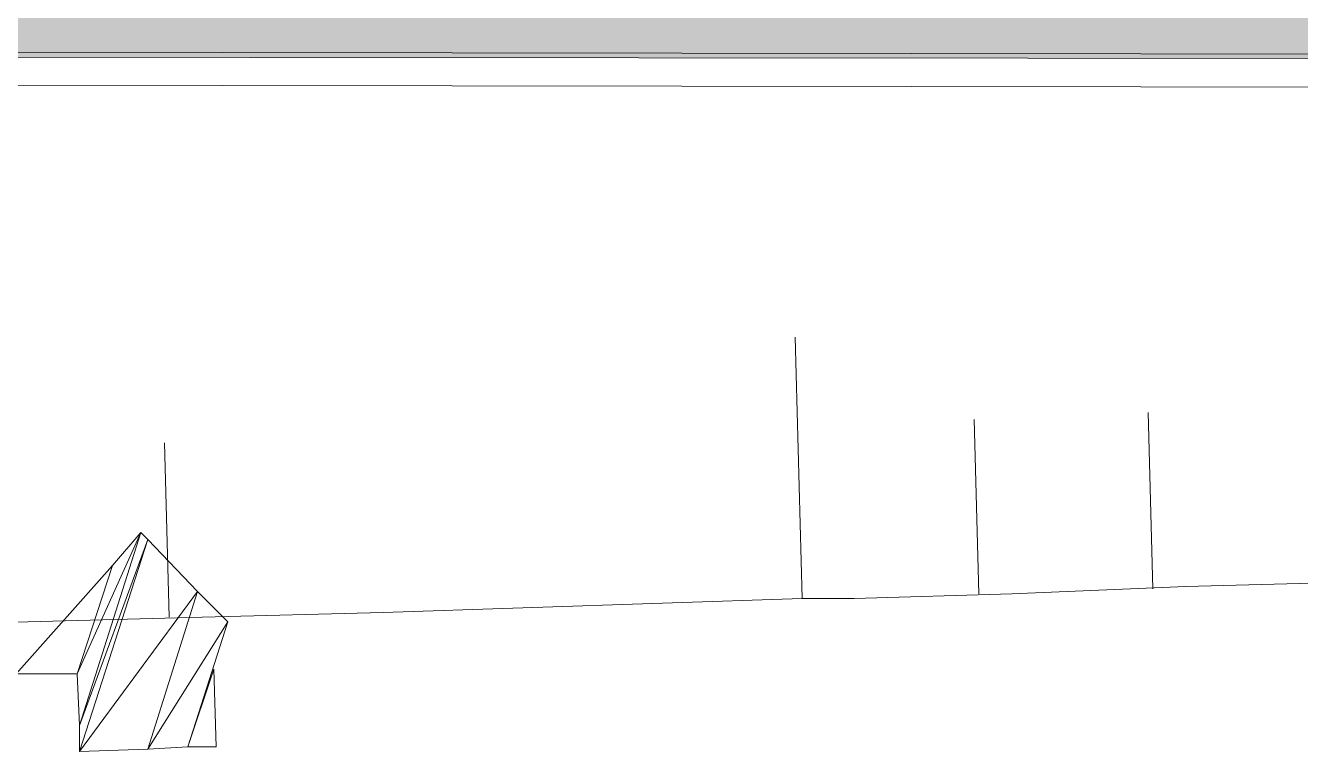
# Model space of a CAD drawing. Header units: metres. Extents: x 1 to 213, y 1 to 147.
# Drawn here: x 75.66 to 81.39, y 15.65 to 18.92 of the extents above; entities that cross this region are included whole.
import ezdxf

# ---------------------------------------------------------------- set-up
doc = ezdxf.new("R2010")
doc.units = ezdxf.units.M
for name, color, linetype, lineweight, plot in [('00-BASE-ARQUITECTURA', 8, 'Continuous', 0, False), ('PJ-GRAVILLA', 42, 'Continuous', 0, False), ('PJ-LIMITE-JARDIN', 7, 'Continuous', 0, False), ('PJ-RIEGO-SECTORES', 5, 'Continuous', 0, False)]:
    doc.layers.add(name, color=color, linetype=linetype, lineweight=lineweight, plot=plot)

msp = doc.modelspace()

# ---------------------------------------------------------------- hatches: boundary and pattern name
at = {"layer": 'PJ-GRAVILLA'}
h = msp.add_hatch(dxfattribs=at)
h.set_pattern_fill('GRAVEL', scale=0.03)
h.paths.add_polyline_path([(69.7177, 40.2166), (86.21, 40.1285), (86.4305, 40.0403), (102.1291, 40.0403), (102.526, 39.3788), (102.526, 39.1142), (105.2159, 32.0146), (106.3183, 28.7514), (107.2885, 26.5024), (108.435, 24.4298), (109.5374, 22.7983), (111.2572, 20.6816), (112.2274, 19.7555), (112.2274, 19.0941), (111.9187, 18.7854), (111.61, 18.7413), (60.9423, 18.7854), (60.7218, 18.8736), (60.4132, 19.2705), (60.4573, 19.8437), (61.2069, 20.6816), (62.5298, 22.5778), (63.8527, 25.0913), (68.527, 37.5267), (68.8357, 37.7913), (69.2767, 37.6149), (69.4531, 37.659), (69.7177, 38.0118), (69.6736, 38.2764), (69.0562, 38.7614), (69.409, 39.8639), (69.7177, 40.2166)])

# ---------------------------------------------------------------- linework, layer by layer
at = {"layer": '00-BASE-ARQUITECTURA'}
for points in [[(61.0623, 18.8172), (111.6294, 18.7431)], [(61.0623, 18.669), (111.6294, 18.5949)], [(79.1174, 17.5154), (79.1492, 16.3407), (79.382, 16.3407)], [(79.9429, 16.3618), (79.9218, 17.145)], [(80.7261, 16.383), (80.7049, 17.1767)], [(76.3023, 16.256), (76.2811, 17.0392)], [(76.1753, 16.637), (76.0483, 16.4888), (75.8895, 16.002), (76.1753, 16.637)], [(76.1753, 16.637), (75.9001, 15.7692), (75.8895, 16.002), (76.1753, 16.637)], [(76.207, 16.6052), (75.9001, 15.7692), (76.1753, 16.637), (76.207, 16.6052)], [(76.4293, 16.3724), (75.9001, 15.6527), (76.207, 16.6052), (76.4293, 16.3724)], [(75.9001, 15.6527), (76.207, 16.6052), (75.9001, 15.7692), (75.9001, 15.6527)], [(76.0483, 16.4888), (75.8895, 16.002), (75.6143, 16.002), (76.0483, 16.4888)], [(81.668, 16.4147), (80.8743, 16.3936)], [(76.207, 15.6633), (76.4293, 16.3724), (75.9001, 15.6527), (76.207, 15.6633)], [(76.5669, 16.2348), (76.207, 15.6633), (76.4293, 16.3724), (76.5669, 16.2348)], [(79.1492, 16.3407), (77.2654, 16.2772), (76.4504, 16.256)], [(80.0911, 16.3618), (79.382, 16.3407)], [(80.8743, 16.3936), (80.0911, 16.3618)], [(75.6673, 16.2348), (74.8735, 16.2137)], [(76.4504, 16.256), (75.6673, 16.2348)], [(76.3869, 15.6739), (76.5669, 16.2348), (76.207, 15.6633), (76.3869, 15.6739)], [(76.5139, 15.6739), (76.3869, 15.6739), (76.5034, 16.0232), (76.5139, 15.6739)]]:
    msp.add_lwpolyline(points, dxfattribs=at)
at = {"layer": 'PJ-LIMITE-JARDIN'}
msp.add_lwpolyline([(111.61, 18.7413), (60.9423, 18.7854), (60.7218, 18.8736), (60.4132, 19.2705), (60.4573, 19.8437), (61.2069, 20.6816), (62.5298, 22.5778), (63.8527, 25.0913), (68.527, 37.5267), (68.8357, 37.7913), (69.2767, 37.6149), (69.4531, 37.659), (69.7177, 38.0118), (69.6736, 38.2764), (69.0562, 38.7614), (69.409, 39.8639), (69.7177, 40.2166), (69.7177, 40.2166), (86.21, 40.1285), (86.4305, 40.0403), (102.1291, 40.0403), (102.526, 39.3788), (102.526, 39.1142), (105.2159, 32.0146)], dxfattribs=at)
at = {"layer": 'PJ-RIEGO-SECTORES'}
msp.add_lwpolyline([(111.61, 18.7413), (60.9423, 18.7854), (60.7218, 18.8736), (60.4132, 19.2705), (60.4573, 19.8437), (61.2069, 20.6816), (62.5298, 22.5778), (63.8527, 25.0913), (68.527, 37.5267), (68.8357, 37.7913), (69.2767, 37.6149), (69.4531, 37.659), (69.7177, 38.0118), (69.6736, 38.2764), (69.0562, 38.7614), (69.409, 39.8639), (69.7177, 40.2166), (86.21, 40.1285), (86.21, 40.1285), (86.4305, 40.0403), (102.1291, 40.0403), (102.526, 39.3788), (102.526, 39.1142), (105.2159, 32.0146)], dxfattribs=at)

doc.saveas('drawing.dxf')
